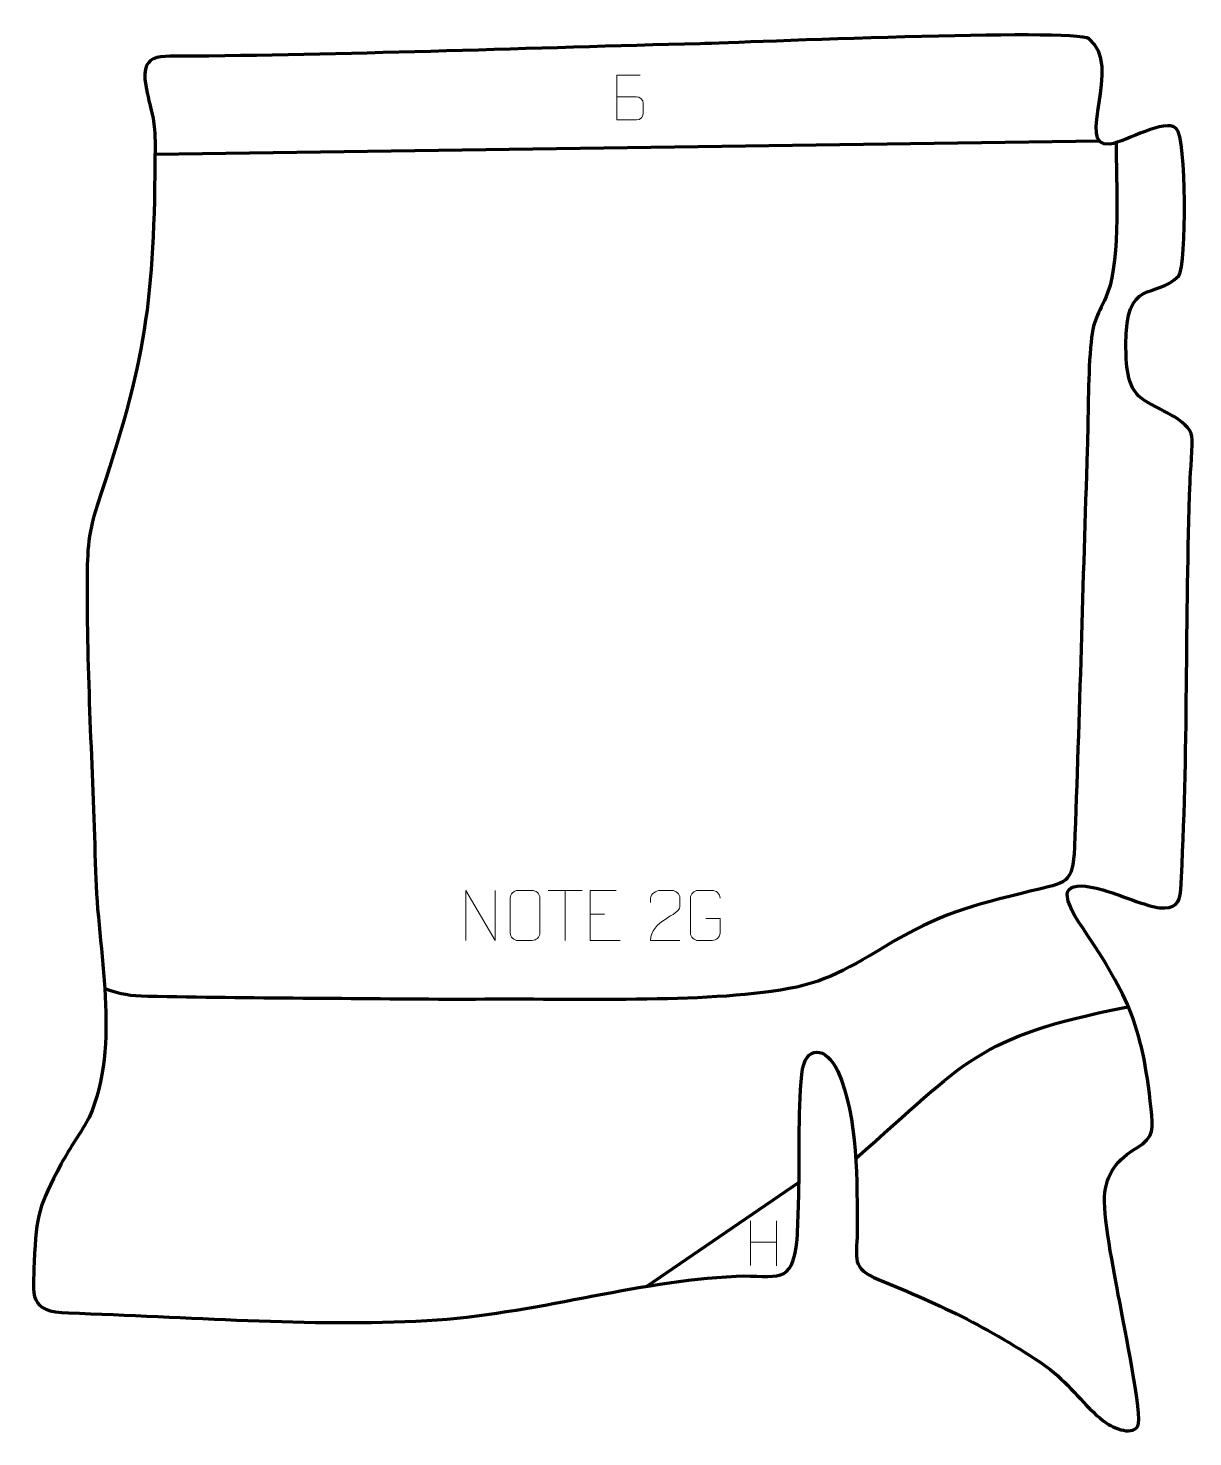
# Model space of a CAD drawing. Header units: millimetres. Extents: x -556 to 25, y -59 to 645.
import ezdxf

# ---------------------------------------------------------------- set-up
doc = ezdxf.new("R2010")
doc.units = ezdxf.units.MM
doc.header["$MEASUREMENT"] = 0
doc.layers.add('layer 2', color=7, linetype='Continuous')
doc.layers.add('layer 3', color=7, linetype='Continuous')

msp = doc.modelspace()

# ---------------------------------------------------------------- linework, layer by layer
at = {"layer": 'layer 2', "color": 142, "lineweight": 158}
for points, knots in [([(-12.8519, 587.7591), (-12.7381, 569.1102), (-10.6293, 529.2727), (-16.9373, 513.1852), (-16.9373, 513.1852), (-21.9619, 500.3708), (-24.3273, 500.8509), (-25.6105, 485.2308), (-25.6105, 485.2308), (-26.9494, 468.9332), (-26.6439, 450.8172), (-27.2215, 434.2139), (-27.2215, 434.2139), (-29.5229, 368.0603), (-31.0134, 301.8863), (-33.6579, 235.7428), (-33.6579, 235.7428), (-34.4154, 216.987), (-37.7471, 218.3038), (-55.077, 213.9581), (-55.077, 213.9581), (-86.623, 206.0474), (-99.6026, 203.3611), (-128.5044, 186.0558), (-128.5044, 186.0558), (-149.6275, 173.408), (-159.9332, 167.1345), (-185.0409, 163.7123), (-185.0409, 163.7123), (-230.0026, 157.584), (-294.873, 160.5557), (-341.6866, 159.657), (-341.6866, 159.657), (-393.1677, 160.2315), (-445.0147, 160.2128), (-496.4397, 161.2942), (-496.4397, 161.2942), (-505.7822, 161.4906), (-509.1487, 162.1324), (-517.9639, 164.9955)], [0, 0, 0, 0, 0.09090909, 0.09090909, 0.09090909, 0.09090909, 0.18181818, 0.18181818, 0.18181818, 0.18181818, 0.27272727, 0.27272727, 0.27272727, 0.27272727, 0.36363636, 0.36363636, 0.36363636, 0.36363636, 0.45454545, 0.45454545, 0.45454545, 0.45454545, 0.54545455, 0.54545455, 0.54545455, 0.54545455, 0.63636364, 0.63636364, 0.63636364, 0.63636364, 0.72727273, 0.72727273, 0.72727273, 0.72727273, 0.81818182, 0.81818182, 0.81818182, 0.81818182, 1, 1, 1, 1]), ([(-142.86, 80.2814), (-87.1956, 129.0175), (-82.4198, 141.1557), (-8.5608, 155.6891), (-8.5608, 155.6891), (-8.5608, 155.6891), (-6.7093, 156.0561), (-6.7093, 156.0561)], [0, 0, 0, 0, 0.33333333, 0.33333333, 0.33333333, 0.33333333, 1, 1, 1, 1])]:
    msp.add_open_spline(points, degree=3, knots=knots, dxfattribs=at)
for points in [[(-492.8585, 582.0583), (-492.8585, 582.0583), (-21.1665, 588.6206), (-21.1665, 588.6206)], [(-247.4531, 16.4015), (-247.4531, 16.4015), (-171.1934, 68.3812), (-171.1934, 68.3812)]]:
    msp.add_open_spline(points, degree=3, dxfattribs=at)
at = {"layer": 'layer 3', "color": 242, "lineweight": 158}
msp.add_open_spline([(-172.1337, 39.9099), (-174.5755, 16.0882), (-181.8371, 22.4159), (-202.6428, 21.5032), (-202.6428, 21.5032), (-253.6717, 19.1177), (-303.3139, 2.4664), (-357.0298, -0.6902), (-357.0298, -0.6902), (-415.9072, -3.9536), (-476.9789, 1.3908), (-536.0938, 3.1172), (-536.0938, 3.1172), (-556.2139, 3.7047), (-553.8227, 11.5203), (-553.1733, 28.6795), (-553.1733, 28.6795), (-552.2612, 52.7787), (-550.7609, 56.2746), (-539.8653, 77.4637), (-539.8653, 77.4637), (-535.4162, 85.7236), (-529.9052, 93.0135), (-525.7484, 100.815), (-525.7484, 100.815), (-509.4891, 137.0508), (-521.6964, 184.6727), (-522.6204, 223.667), (-522.6204, 223.667), (-523.7378, 270.8269), (-526.9485, 318.8204), (-526.7864, 365.9406), (-526.7864, 365.9406), (-526.7324, 381.6312), (-526.7862, 391.564), (-521.7668, 406.5508), (-521.7668, 406.5508), (-497.3838, 479.3522), (-493.166, 507.9762), (-492.838, 586.0529), (-492.838, 586.0529), (-492.7816, 599.4752), (-494.229, 600.8576), (-496.8115, 612.6948), (-496.8115, 612.6948), (-501.4287, 633.8578), (-491.3224, 630.7196), (-473.8667, 630.917), (-473.8667, 630.917), (-389.6029, 631.8701), (-304.8263, 635.0565), (-220.5314, 637.1929), (-220.5314, 637.1929), (-199.6539, 637.7221), (-33.5965, 644.97), (-26.3487, 639.6115), (-26.3487, 639.6115), (-8.8421, 626.6684), (-33.8897, 585.2676), (-15.9071, 587.0094), (-15.9071, 587.0094), (-7.4374, 588.3251), (11.6265, 600.1332), (17.2196, 594.9233), (17.2196, 594.9233), (22.4246, 590.0749), (22.4656, 527.1714), (18.483, 521.1761), (18.483, 521.1761), (6.5244, 509.1395), (-8.1415, 520.8819), (-7.8993, 486.7008), (-7.8993, 486.7008), (-7.8352, 477.6531), (-7.8556, 465.8424), (-0.0402, 459.9823), (-0.0402, 459.9823), (7.2394, 454.5239), (23.6333, 449.7437), (25.0373, 440.9475), (25.0373, 440.9475), (25.4975, 438.0644), (24.3134, 422.3545), (24.1455, 417.9314), (24.1455, 417.9314), (21.616, 350.327), (23.3886, 281.8411), (19.4369, 214.4602), (19.4369, 214.4602), (19.0324, 207.5621), (16.5418, 204.9091), (8.9364, 205.5626), (8.9364, 205.5626), (2.9095, 206.0804), (-12.0616, 212.4466), (-19.3854, 214.4639), (-19.3854, 214.4639), (-37.1694, 219.3627), (-42.4885, 215.6069), (-31.5213, 198.5393), (-31.5213, 198.5393), (-7.5947, 162.861), (0.1507, 148.4844), (4.6886, 104.9889), (4.6886, 104.9889), (5.652, 95.7544), (6.3407, 90.8208), (-2.2124, 85.728), (-2.2124, 85.728), (-12.4947, 79.6057), (-17.5018, 73.4044), (-18.655, 61.0045), (-18.655, 61.0045), (-19.0829, 48.9845), (-13.0184, 19.4436), (-10.6946, 6.7844), (-10.6946, 6.7844), (-9.1398, -1.5577), (0.6437, -49.2748), (-1.95, -53.3872), (-1.95, -53.3872), (-5.3382, -58.7593), (-15.5204, -53.7028), (-19.3008, -50.747), (-19.3008, -50.747), (-28.6474, -43.4391), (-35.6212, -32.9997), (-45.7418, -25.0867), (-45.7418, -25.0867), (-72.7943, -5.8157), (-100.8292, 7.4481), (-131.4835, 19.8367), (-131.4835, 19.8367), (-145.3762, 25.4513), (-142.35, 30.4694), (-142.1273, 43.3174), (-142.1273, 43.3174), (-142.256, 68.4605), (-141.4697, 100.6065), (-151.8573, 123.8972), (-151.8573, 123.8972), (-157.3003, 136.1013), (-168.325, 137.7362), (-169.8636, 122.3298), (-169.8636, 122.3298), (-171.8218, 102.7211), (-170.7326, 78.086), (-171.4072, 57.8034), (-171.4072, 57.8034), (-171.6213, 51.8367), (-171.8623, 45.8742), (-172.1337, 39.9099)], degree=3, knots=[0, 0, 0, 0, 0.02564103, 0.02564103, 0.02564103, 0.02564103, 0.05128205, 0.05128205, 0.05128205, 0.05128205, 0.07692308, 0.07692308, 0.07692308, 0.07692308, 0.1025641, 0.1025641, 0.1025641, 0.1025641, 0.12820513, 0.12820513, 0.12820513, 0.12820513, 0.15384615, 0.15384615, 0.15384615, 0.15384615, 0.17948718, 0.17948718, 0.17948718, 0.17948718, 0.20512821, 0.20512821, 0.20512821, 0.20512821, 0.23076923, 0.23076923, 0.23076923, 0.23076923, 0.25641026, 0.25641026, 0.25641026, 0.25641026, 0.28205128, 0.28205128, 0.28205128, 0.28205128, 0.30769231, 0.30769231, 0.30769231, 0.30769231, 0.33333333, 0.33333333, 0.33333333, 0.33333333, 0.35897436, 0.35897436, 0.35897436, 0.35897436, 0.38461538, 0.38461538, 0.38461538, 0.38461538, 0.41025641, 0.41025641, 0.41025641, 0.41025641, 0.43589744, 0.43589744, 0.43589744, 0.43589744, 0.46153846, 0.46153846, 0.46153846, 0.46153846, 0.48717949, 0.48717949, 0.48717949, 0.48717949, 0.51282051, 0.51282051, 0.51282051, 0.51282051, 0.53846154, 0.53846154, 0.53846154, 0.53846154, 0.56410256, 0.56410256, 0.56410256, 0.56410256, 0.58974359, 0.58974359, 0.58974359, 0.58974359, 0.61538462, 0.61538462, 0.61538462, 0.61538462, 0.64102564, 0.64102564, 0.64102564, 0.64102564, 0.66666667, 0.66666667, 0.66666667, 0.66666667, 0.69230769, 0.69230769, 0.69230769, 0.69230769, 0.71794872, 0.71794872, 0.71794872, 0.71794872, 0.74358974, 0.74358974, 0.74358974, 0.74358974, 0.76923077, 0.76923077, 0.76923077, 0.76923077, 0.79487179, 0.79487179, 0.79487179, 0.79487179, 0.82051282, 0.82051282, 0.82051282, 0.82051282, 0.84615385, 0.84615385, 0.84615385, 0.84615385, 0.87179487, 0.87179487, 0.87179487, 0.87179487, 0.8974359, 0.8974359, 0.8974359, 0.8974359, 0.92307692, 0.92307692, 0.92307692, 0.92307692, 0.94871795, 0.94871795, 0.94871795, 0.94871795, 1, 1, 1, 1], dxfattribs=at)
at = {"layer": 'layer 3', "color": 250, "lineweight": 9}
for points, knots in [([(-262.2293, 610.7344), (-258.9703, 610.7348), (-255.711, 610.7348), (-252.4513, 610.7344), (-252.4513, 610.7344), (-250.6819, 610.7189), (-248.959, 609.1639), (-248.959, 607.3281), (-248.959, 607.3281), (-248.9594, 606.3173), (-248.9594, 603.586), (-248.959, 602.5749), (-248.959, 602.5749), (-248.9432, 600.9108), (-250.3245, 599.107), (-252.4038, 599.1222), (-252.4038, 599.1222), (-255.6638, 599.1225), (-258.9235, 599.1225), (-262.1829, 599.1222), (-262.1829, 599.1222), (-262.1829, 606.5726), (-262.1829, 614.0227), (-262.1829, 621.4725), (-262.1829, 621.4725), (-260.0568, 621.4725), (-252.5851, 621.4725), (-250.4587, 621.4725)], [0, 0, 0, 0, 0.125, 0.125, 0.125, 0.125, 0.25, 0.25, 0.25, 0.25, 0.375, 0.375, 0.375, 0.375, 0.5, 0.5, 0.5, 0.5, 0.625, 0.625, 0.625, 0.625, 0.75, 0.75, 0.75, 0.75, 1, 1, 1, 1]), ([(-337.5753, 189.2155), (-337.5753, 189.2155), (-337.5753, 214.169), (-337.5753, 214.169), (-337.5753, 214.169), (-337.5753, 214.169), (-322.9205, 189.2155), (-322.9205, 189.2155), (-322.9205, 189.2155), (-322.9205, 189.2155), (-322.9205, 214.169), (-322.9205, 214.169)], [0, 0, 0, 0, 0.25, 0.25, 0.25, 0.25, 0.5, 0.5, 0.5, 0.5, 1, 1, 1, 1]), ([(-311.5443, 214.1648), (-309.2186, 214.1648), (-306.8925, 214.1648), (-304.5664, 214.1648), (-304.5664, 214.1648), (-302.6198, 214.2004), (-300.6284, 212.7088), (-300.6017, 210.2712), (-300.6017, 210.2712), (-300.6021, 204.5243), (-300.6021, 198.777), (-300.6017, 193.0293), (-300.6017, 193.0293), (-300.7415, 190.7059), (-302.4187, 189.2263), (-304.5664, 189.2155), (-304.5664, 189.2155), (-306.8983, 189.2159), (-309.2302, 189.2159), (-311.5617, 189.2155), (-311.5617, 189.2155), (-313.4867, 189.1101), (-315.4588, 190.9946), (-315.4476, 193.0119), (-315.4476, 193.0119), (-315.4473, 198.782), (-315.4473, 204.5517), (-315.4476, 210.321), (-315.4476, 210.321), (-315.4434, 212.4591), (-313.6967, 214.1783), (-311.5443, 214.1648)], [0, 0, 0, 0, 0.11111111, 0.11111111, 0.11111111, 0.11111111, 0.22222222, 0.22222222, 0.22222222, 0.22222222, 0.33333333, 0.33333333, 0.33333333, 0.33333333, 0.44444444, 0.44444444, 0.44444444, 0.44444444, 0.55555556, 0.55555556, 0.55555556, 0.55555556, 0.66666667, 0.66666667, 0.66666667, 0.66666667, 0.77777778, 0.77777778, 0.77777778, 0.77777778, 1, 1, 1, 1]), ([(-262.5837, 214.1651), (-262.5837, 214.1651), (-275.4576, 214.1651), (-275.4576, 214.1651), (-275.4576, 214.1651), (-275.4576, 214.1651), (-275.4576, 189.2115), (-275.4576, 189.2115), (-275.4576, 189.2115), (-275.4576, 189.2115), (-260.5918, 189.2115), (-260.5918, 189.2115)], [0, 0, 0, 0, 0.25, 0.25, 0.25, 0.25, 0.5, 0.5, 0.5, 0.5, 1, 1, 1, 1]), ([(-230.6532, 189.2012), (-235.5676, 189.2015), (-240.482, 189.2015), (-245.3961, 189.2012), (-245.3961, 189.2012), (-245.3961, 199.1335), (-230.7451, 201.7747), (-230.6532, 206.085), (-230.6532, 206.085), (-230.6535, 207.5091), (-230.6535, 208.9328), (-230.6532, 210.3561), (-230.6532, 210.3561), (-230.6701, 212.4332), (-232.7929, 214.158), (-234.4639, 214.1753), (-234.4639, 214.1753), (-236.5371, 214.1749), (-238.61, 214.1749), (-240.6824, 214.1753), (-240.6824, 214.1753), (-242.5045, 214.1918), (-245.3292, 212.3997), (-245.3961, 210.3061), (-245.3961, 210.3061), (-245.3961, 210.3061), (-245.3961, 208.2513), (-245.3961, 208.2513)], [0, 0, 0, 0, 0.125, 0.125, 0.125, 0.125, 0.25, 0.25, 0.25, 0.25, 0.375, 0.375, 0.375, 0.375, 0.5, 0.5, 0.5, 0.5, 0.625, 0.625, 0.625, 0.625, 0.75, 0.75, 0.75, 0.75, 1, 1, 1, 1]), ([(-217.7698, 200.1973), (-217.7698, 200.1973), (-210.6017, 200.1973), (-210.6017, 200.1973), (-210.6017, 200.1973), (-210.6017, 200.1973), (-210.6017, 193.0292), (-210.6017, 193.0292), (-210.6017, 193.0292), (-210.7414, 190.7058), (-212.4186, 189.2262), (-214.5664, 189.2154), (-214.5664, 189.2154), (-216.8982, 189.2158), (-219.2302, 189.2158), (-221.5617, 189.2154), (-221.5617, 189.2154), (-223.4866, 189.11), (-225.4588, 190.9945), (-225.4476, 193.0118), (-225.4476, 193.0118), (-225.4472, 198.7819), (-225.4472, 204.5516), (-225.4476, 210.3209), (-225.4476, 210.3209), (-225.4434, 212.459), (-223.6966, 214.1782), (-221.5443, 214.1648), (-221.5443, 214.1648), (-219.2186, 214.1648), (-216.8925, 214.1648), (-214.5664, 214.1648), (-214.5664, 214.1648), (-212.6197, 214.2002), (-210.6283, 212.7087), (-210.6017, 210.271)], [0, 0, 0, 0, 0.1, 0.1, 0.1, 0.1, 0.2, 0.2, 0.2, 0.2, 0.3, 0.3, 0.3, 0.3, 0.4, 0.4, 0.4, 0.4, 0.5, 0.5, 0.5, 0.5, 0.6, 0.6, 0.6, 0.6, 0.7, 0.7, 0.7, 0.7, 0.8, 0.8, 0.8, 0.8, 1, 1, 1, 1])]:
    msp.add_open_spline(points, degree=3, knots=knots, dxfattribs=at)
for points in [[(-296.5183, 214.1416), (-296.5183, 214.1416), (-279.5311, 214.1416), (-279.5311, 214.1416)], [(-288.0245, 189.2116), (-288.0245, 189.2116), (-288.0245, 214.1651), (-288.0245, 214.1651)], [(-275.4576, 202.2854), (-275.4576, 202.2854), (-268.2895, 202.2854), (-268.2895, 202.2854)], [(-195.497, 49.0865), (-195.497, 49.0865), (-195.497, 26.8938), (-195.497, 26.8938)], [(-182.3813, 49.0865), (-182.3813, 49.0865), (-182.3813, 26.7362), (-182.3813, 26.7362)], [(-195.4795, 38.4441), (-195.4795, 38.4441), (-182.3813, 38.4441), (-182.3813, 38.4441)]]:
    msp.add_open_spline(points, degree=3, dxfattribs=at)

doc.saveas('drawing.dxf')
